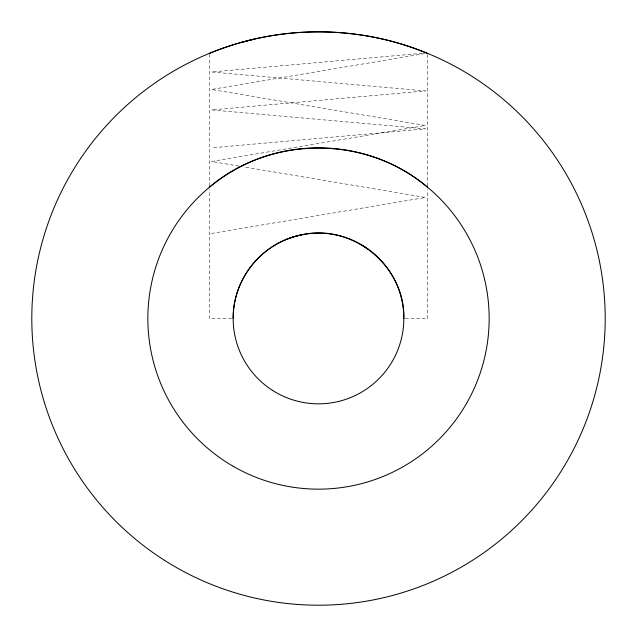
<?xml version="1.0" encoding="UTF-8"?>
<svg xmlns="http://www.w3.org/2000/svg" width="637" height="637" viewBox="0 0 637 637"><rect width="100%" height="100%" fill="white"/><g stroke="black" fill="none" stroke-linecap="round" stroke-linejoin="round"><path stroke-width="0.48" stroke-dasharray="3.19 2.39" d="M424.688 53.604L211.468 89.467L425.532 125.465L211.468 161.464L240.475 166.337M211.468 233.46L425.532 197.462L243.326 166.822M422.172 53.317L211.468 71.981L425.532 90.948L211.468 109.914L425.532 128.881L211.468 147.84M231.677 318.5L209.278 318.5L209.278 189.46M405.323 318.5L427.722 318.5L427.722 189.507M427.722 54.559L427.722 187.397M209.278 54.456L209.278 187.397"/><path stroke-width="0.96" d="M233.206 318.5C232.449 279.086 262.667 242.108 301.412 234.918M403.794 318.5C405.602 266.258 351.632 222.536 300.887 235.005A89.586 87.11 -90 0 0 285.559 239.791M209.278 187.397L209.716 187.007C270.176 135.155 366.824 135.155 427.284 187.007L427.722 187.397M209.278 53.46C278.337 24.787 358.727 24.604 427.722 53.564M241.272 42.416L254.298 39.191M362.819 245.579L368.082 249.091M164.497 560.329A286.706 286.706 0 0 0 604.935 330.953A286.706 286.706 0 0 0 186.068 64.218A286.706 286.706 0 0 0 164.497 560.329M272.668 390.473A85.326 85.326 0 0 0 403.747 322.203A85.326 85.326 0 0 0 279.086 242.816A85.326 85.326 0 0 0 272.668 390.473M233.174 466.292A170.66 170.66 0 0 0 489.16 318.5A170.66 170.66 0 0 0 233.174 170.708A170.66 170.66 0 0 0 233.174 466.292"/></g></svg>
